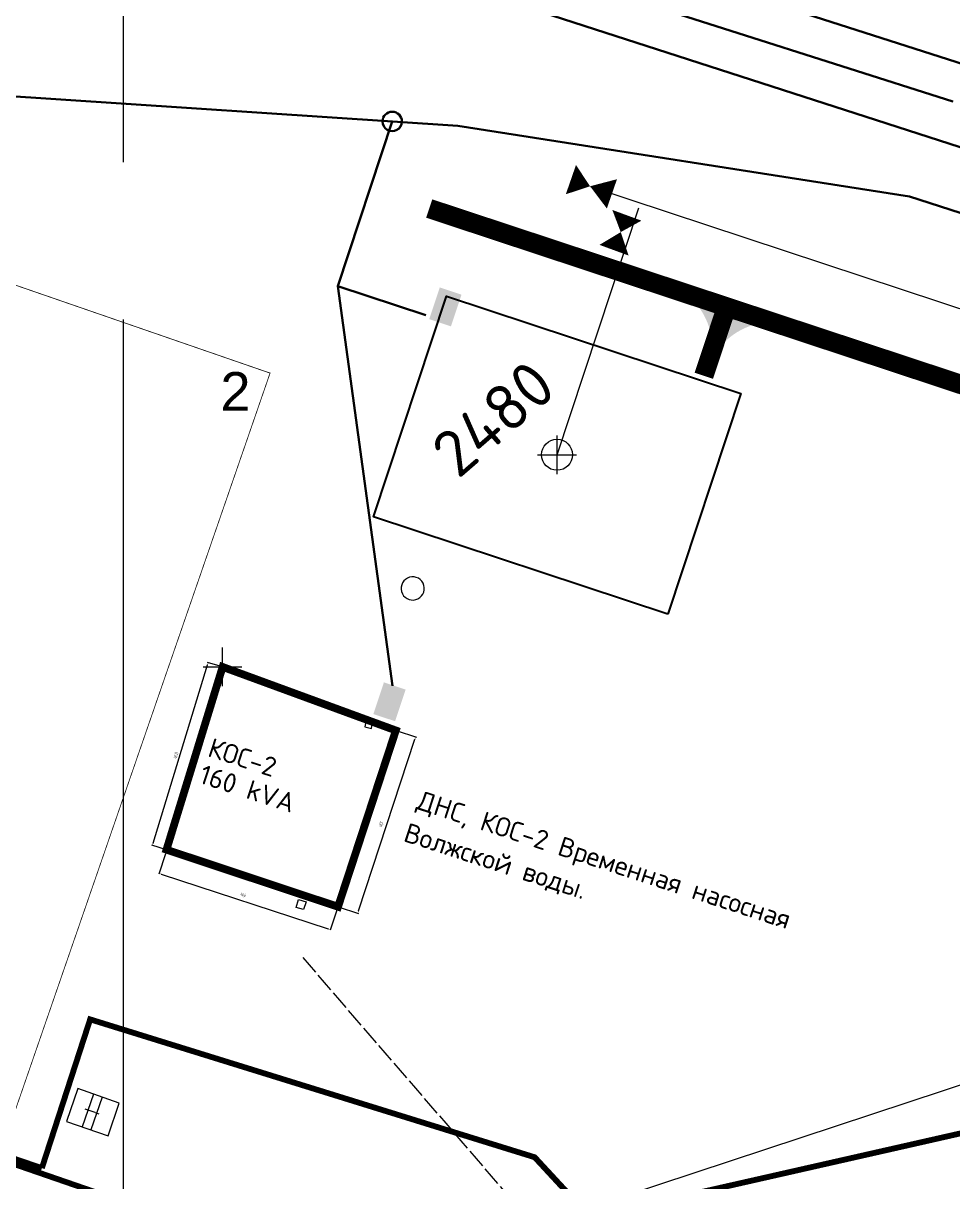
# Model space of a CAD drawing. Header units: millimetres. Extents: x 519 to 9564855, y -810 to 5021775.
# Drawn here: x 9534974.2 to 9535214.2, y 4997230.7 to 4997529.8 of the extents above; entities that cross this region are included whole.
import ezdxf

# ---------------------------------------------------------------- set-up
doc = ezdxf.new("R2010")
doc.units = ezdxf.units.MM
doc.header["$LTSCALE"] = 2
doc.header["$MEASUREMENT"] = 0
doc.header["$PDMODE"] = 2
doc.header["$PDSIZE"] = 5
doc.linetypes.add('ACAD_ISO02W100', pattern=[15, 12, -3])
doc.linetypes.add('Коллектор общий', pattern=[11, 5, -1, 5])
for name, color, linetype in [('COMPOUND', 3, 'Continuous'), ('Future Roads', 44, 'Continuous'), ('GRID_PULKOVO', 7, 'Continuous'), ('OilColl&Flowlines', 3, 'Continuous'), ('PPLINE_WAT', 7, 'WTR_LINE'), ('Stage 9.Frame&Text', 7, 'Continuous'), ('Забор металический', 250, 'FENCELINE1')]:
    doc.layers.add(name, color=color, linetype=linetype)
for name, color, linetype, lineweight in [('Скв на 2025 допы от ХеКай', 204, 'Continuous', 0), ('Электро', 1, 'Continuous', 30), ('Электроснаб', 1, 'Continuous', 18), ('Электроснабжене', 1, 'Continuous', 18)]:
    doc.layers.add(name, color=color, linetype=linetype, lineweight=lineweight)
doc.styles.add('92051501$0$STANDARD', font='simplex.shx')
doc.styles.add('Arial', font='arial.ttf', dxfattribs={"height": 30})
doc.styles.add('Elect', font='isocpeur.ttf')
doc.styles.get("Standard").update_dxf_attribs({"font": 'isocpeur.ttf', "width": 0.5})
doc.linetypes.add('_GP_B3', pattern='A,100,-6,["В3",Standard,S=5,R=0,X=-3,Y=-2.5],-8', length=114)
doc.linetypes.add('FENCELINE1', pattern='A,6.35,-2.54,[133,ltypeshp.shx,S=2.54,R=0,X=-2.54,Y=0],-2.54,25.4', length=36.83)
doc.linetypes.add('WTR_LINE', pattern='A,0.5,-0.2,["W",92051501$0$STANDARD,S=0.1,R=0,X=-0.1,Y=-0.05],-0.05', length=0.75)

# ---------------------------------------------------------------- blocks, each defined once
blk = doc.blocks.new('92051501$0$WELLPAD')
at = {"flags": 128}
blk.add_lwpolyline([(40, -30), (-40, -30), (-40, 30), (40, 30)], close=True, dxfattribs=at)

msp = doc.modelspace()

# ---------------------------------------------------------------- hatches: boundary and pattern name
at = {"layer": 'Future Roads', "linetype": 'ByBlock', "lineweight": 0, "ltscale": 25}
h = msp.add_hatch(color=256, dxfattribs=at)
h.paths.add_polyline_path([(9535153.49815, 4997447.8359), (9535151.91091, 4997448.43266, 0.155118741), (9535147.37826, 4997457.96967), (9535155.93385, 4997455.21653)])
h.paths.add_polyline_path([(9535155.02385, 4997447.26227), (9535153.49815, 4997447.8359), (9535155.93385, 4997455.21653), (9535164.72979, 4997452.38605, 0.161550784)])
at = {"layer": 'Электро'}
for points in [[(9535079.02017, 4997453.40445), (9535084.63241, 4997451.54746), (9535087.33963, 4997459.72932), (9535081.7274, 4997461.58631)], [(9535064.60058, 4997351.45126), (9535070.21281, 4997349.59427), (9535072.92004, 4997357.77613), (9535067.30781, 4997359.63312)]]:
    msp.add_hatch(color=256, dxfattribs=at).paths.add_polyline_path(points)
at = {"layer": 'Электроснаб', "lineweight": 0}
for points in [[(9535079.02017, 4997453.40445), (9535084.63241, 4997451.54746), (9535087.33963, 4997459.72932), (9535081.7274, 4997461.58631)], [(9535064.60058, 4997351.45126), (9535070.21281, 4997349.59427), (9535072.92004, 4997357.77613), (9535067.30781, 4997359.63312)]]:
    msp.add_hatch(color=1, dxfattribs=at).paths.add_polyline_path(points)
at = {"layer": 'Электроснабжене', "lineweight": 0}
for points in [[(9535079.02017, 4997453.40445), (9535084.63241, 4997451.54746), (9535087.33963, 4997459.72932), (9535081.7274, 4997461.58631)], [(9535064.60058, 4997351.45126), (9535070.21281, 4997349.59427), (9535072.92004, 4997357.77613), (9535067.30781, 4997359.63312)]]:
    msp.add_hatch(color=1, dxfattribs=at).paths.add_polyline_path(points)

# ---------------------------------------------------------------- linework, layer by layer
at = {"lineweight": 0}
for p, q in [((9535025.62023, 4997363.63827), (9535021.81372, 4997364.80183)), ((9535007.73856, 4997318.13991), (9535021.80315, 4997364.15151)), ((9535070.45839, 4997347.20253), (9535075.68643, 4997345.48849)), ((9535060.7871, 4997300.62146), (9535075.32068, 4997344.95067)), ((9535011.19023, 4997316.43127), (9535007.38372, 4997317.59483)), ((9535010.91498, 4997315.38285), (9535009.20094, 4997310.15481)), ((9535009.85091, 4997310.13114), (9535052.94735, 4997295.99847)), ((9535044.635, 4997301.521), (9535045.28888, 4997303.57402)), ((9535046.557, 4997300.965), (9535044.635, 4997301.521)), ((9535045.28888, 4997303.57402), (9535047.245, 4997302.951)), ((9535047.245, 4997302.951), (9535046.557, 4997300.965)), ((9535055.53539, 4997301.68553), (9535060.76343, 4997299.97149)), ((9535055.19921, 4997300.86076), (9535053.48517, 4997295.63272))]:
    msp.add_line(p, q, dxfattribs=at)
at = {"color": 1, "lineweight": 0}
for p, q in [((9535062.735, 4997349.771), (9535062.383, 4997348.139)), ((9535064.414, 4997349.325), (9535062.735, 4997349.771)), ((9535064.097, 4997347.684), (9535064.414, 4997349.325)), ((9535062.383, 4997348.139), (9535064.097, 4997347.684))]:
    msp.add_line(p, q, dxfattribs=at)
at = {"color": 3, "lineweight": -2, "const_width": 0.2}
msp.add_lwpolyline([(9534738.14, 4997325.12), (9534805.42, 4997519.82), (9535037.93, 4997439.48), (9534970.65, 4997244.78), (9534738.1417, 4997325.12493)], dxfattribs=at)
at = {"linetype": 'Continuous', "lineweight": 0}
for points, elevation in [([(9534988.3324, 4997254.7506), (9534985.381, 4997246.2649), (9534996.1075, 4997242.5347), (9534998.9673, 4997251.01), (9534988.3324, 4997254.7506)], -25.1109), ([(9534992.37127, 4997253.33001), (9534989.42525, 4997244.85849)], -25.1109), ([(9534994.58327, 4997252.55199), (9534991.63998, 4997244.0883)], -25.1109), ([(9534992.7802, 4997248.5507), (9534991.4942, 4997249.0201)], -25.1285)]:
    msp.add_lwpolyline(points, dxfattribs=dict(at, elevation=elevation))
at = {"color": 5, "linetype": 'Continuous', "lineweight": 0}
for points, elevation in [([(9534988.3324, 4997254.7506), (9534985.381, 4997246.2649), (9534996.1075, 4997242.5347), (9534998.9673, 4997251.01), (9534988.3324, 4997254.7506)], -25.1109), ([(9534988.3324, 4997254.7506), (9534985.381, 4997246.2649), (9534996.1075, 4997242.5347), (9534998.9673, 4997251.01), (9534988.3324, 4997254.7506)], -25.1109), ([(9534988.3324, 4997254.7506), (9534985.381, 4997246.2649), (9534996.1075, 4997242.5347), (9534998.9673, 4997251.01), (9534988.3324, 4997254.7506)], -25.1109), ([(9534992.37127, 4997253.33001), (9534989.42525, 4997244.85849)], -25.1109), ([(9534992.37127, 4997253.33001), (9534989.42525, 4997244.85849)], -25.1109), ([(9534992.37127, 4997253.33001), (9534989.42525, 4997244.85849)], -25.1109), ([(9534994.58327, 4997252.55199), (9534991.63998, 4997244.0883)], -25.1109), ([(9534994.58327, 4997252.55199), (9534991.63998, 4997244.0883)], -25.1109), ([(9534994.58327, 4997252.55199), (9534991.63998, 4997244.0883)], -25.1109), ([(9534992.7802, 4997248.5507), (9534991.4942, 4997249.0201)], -25.1285), ([(9534992.7802, 4997248.5507), (9534991.4942, 4997249.0201)], -25.1285), ([(9534992.7802, 4997248.5507), (9534991.4942, 4997249.0201)], -25.1285)]:
    msp.add_lwpolyline(points, dxfattribs=dict(at, elevation=elevation))
at = {"lineweight": 0, "ltscale": 0.01, "elevation": -25.1285}
for points in [[(9534991.4942, 4997249.0201), (9534990.23716, 4997249.47893)], [(9534992.7802, 4997248.5507), (9534993.76948, 4997248.2006)]]:
    msp.add_lwpolyline(points, dxfattribs=at)
at = {"color": 5, "lineweight": 0, "ltscale": 0.01, "elevation": -25.1285}
for points in [[(9534991.4942, 4997249.0201), (9534990.23716, 4997249.47893)], [(9534991.4942, 4997249.0201), (9534990.23716, 4997249.47893)], [(9534991.4942, 4997249.0201), (9534990.23716, 4997249.47893)], [(9534992.7802, 4997248.5507), (9534993.76948, 4997248.2006)], [(9534992.7802, 4997248.5507), (9534993.76948, 4997248.2006)], [(9534992.7802, 4997248.5507), (9534993.76948, 4997248.2006)]]:
    msp.add_lwpolyline(points, dxfattribs=at)
at = {"lineweight": 0}
for points in [[(9535021.70354, 4997364.18196), (9535021.90277, 4997364.12106), (9535021.98586, 4997364.74921)], [(9535075.22169, 4997344.98312), (9535075.41966, 4997344.91822), (9535075.51539, 4997345.54456)], [(9535007.63894, 4997318.17036), (9535007.83818, 4997318.10946), (9535007.55586, 4997317.54221)], [(9535009.88336, 4997310.23012), (9535009.81846, 4997310.03216), (9535009.25702, 4997310.32585)], [(9535060.68812, 4997300.65391), (9535060.88608, 4997300.58901), (9535060.59239, 4997300.02756)], [(9535052.9798, 4997296.09746), (9535052.9149, 4997295.89949), (9535053.54125, 4997295.80376)]]:
    msp.add_solid(points, dxfattribs=at)
at = {"layer": 'COMPOUND', "color": 3, "lineweight": 0, "const_width": 2}
msp.add_lwpolyline([(9535055.476, 4997301.705), (9535070.399, 4997347.222), (9535025.68, 4997363.62), (9535011.19023, 4997316.43127)], close=True, dxfattribs=at)
at = {"layer": 'Future Roads', "linetype": 'ByBlock', "lineweight": 0, "elevation": -0.00006}
msp.add_lwpolyline([(9535079.00295, 4997481.96777, 5, 5, 0), (9536873.08636, 4996888.33807, 5, 6, -0.216731989), (9536876.1258, 4996885.52688, 6, 6, 0), (9536901.38244, 4996828.03188, 6, 6, 0)], format="xyseb", dxfattribs=at)
at = {"layer": 'Future Roads', "linetype": 'ByBlock', "lineweight": 0, "const_width": 5}
msp.add_lwpolyline([(9535149.89847, 4997438.7851), (9535155.78073, 4997456.56339)], dxfattribs=at)
at = {"layer": 'GRID_PULKOVO', "lineweight": 0}
for p, q in [((9535000, 5010000), (9535000, 4997493.94022)), ((9535000, 4997453.35485), (9535000, 4992000))]:
    msp.add_line(p, q, dxfattribs=at)
at = {"layer": 'OilColl&Flowlines', "lineweight": 0}
msp.add_line((9535120.64345, 4997487.6761), (9536656.10202, 4996979.62068), dxfattribs=at)
at = {"layer": 'OilColl&Flowlines', "linetype": 'ByBlock', "lineweight": 0}
msp.add_line((9535112, 4997418.4), (9535133.09531, 4997482.15482), dxfattribs=at)
at = {"layer": 'OilColl&Flowlines', "lineweight": 0}
msp.add_lwpolyline([(9535115.58572, 4997489.4281, 8, 0, 0), (9535120.53176, 4997487.71306, 0, 8, 0), (9535126.17235, 4997485.75717, 8, 8, 0)], format="xyseb", dxfattribs=at)
at = {"layer": 'OilColl&Flowlines', "linetype": 'ByBlock', "lineweight": 0, "elevation": -0.00005}
msp.add_lwpolyline([(9535130.03784, 4997480.21696, 8, 0, 0), (9535128.44221, 4997475.87908, 0, 8, 0), (9535126.72294, 4997471.20506, 8, 8, 0)], format="xyseb", dxfattribs=at)
at = {"layer": 'OilColl&Flowlines', "color": 0, "linetype": 'ByBlock', "lineweight": 0, "ltscale": 2}
msp.add_point((9535025.68, 4997363.62), dxfattribs=at)
at = {"layer": 'PPLINE_WAT', "color": 30, "linetype": 'Коллектор общий', "lineweight": 0, "ltscale": 0.5, "true_color": 0xf26722, "flags": 128}
msp.add_lwpolyline([(9535046.36127, 4997288.56149), (9535148.47954, 4997170.25035), (9535148.47954, 4997170.25035), (9535148.47954, 4997170.25035), (9535148.47954, 4997170.25035), (9535180.25997, 4997160.27006), (9535215.65594, 4997149.15436), (9535270.41631, 4997131.95748), (9535314.69221, 4997118.05314), (9535387.00053, 4997095.34553), (9535485.08724, 4997064.44103), (9535475.8257, 4997036.2876), (9535898.18312, 4996893.12047), (9536103.66, 4996826.34), (9536714.28026, 4996630.74607), (9537054.54945, 4996524.46369), (9537566.5859, 4996359.7184), (9537781.33681, 4996067.54544)], dxfattribs=at)
at = {"layer": 'PPLINE_WAT', "color": 5, "linetype": '_GP_B3', "lineweight": 0, "ltscale": 0.01, "flags": 128}
msp.add_lwpolyline([(9535082.92219, 4997211.76586), (9535233.59197, 4997261.4994), (9539077.337, 4996067.316)], dxfattribs=at)
at = {"layer": 'Stage 9.Frame&Text', "color": 0, "linetype": 'ByBlock', "lineweight": 0}
msp.add_circle((9535112, 4997418.4), 4, dxfattribs=at)
msp.add_point((9535112, 4997418.4), dxfattribs=at)
at = {"layer": 'Забор металический', "linetype": 'FENCELINE1', "ltscale": 0.1}
for p, q in [((9535025.68, 4997363.62), (9535011.25, 4997316.413)), ((9535025.68, 4997363.62), (9535070.399, 4997347.222)), ((9535055.476, 4997301.705), (9535070.399, 4997347.222)), ((9535011.25, 4997316.413), (9535036.864, 4997308.083)), ((9535042.444, 4997306.118), (9535055.476, 4997301.705))]:
    msp.add_line(p, q, dxfattribs=at)
at = {"layer": 'Скв на 2025 допы от ХеКай', "color": 244, "linetype": 'ACAD_ISO02W100', "lineweight": 0, "true_color": 0x991b1e, "const_width": 1.5}
for points, elevation in [([(9534979.02349, 4997234.22329), (9534991.48963, 4997272.62823), (9535106.23171, 4997237.03287), (9535120.56024, 4997221.5405), (9535244.12576, 4997249.5346), (9537470.7969, 4996557.32601), (9537504.74657, 4996520.61879), (9537600.25634, 4996490.98969), (9537649.02056, 4996502.03736), (9538159.70206, 4996343.61342), (9538350.7216, 4996284.35522), (9538541.74114, 4996225.09702), (9538732.76507, 4996165.85294), (9538761.24948, 4996157.00101), (9538828.27048, 4996136.20971), (9538923.447, 4996105.53229), (9538983.87776, 4996085.78217), (9539109.12615, 4996467.2582), (9539371.99663, 4997269.22699), (9539580.04443, 4997902.88986), (9539655.17686, 4998179.87523), (9539745.95467, 4998456.36228), (9539768.58854, 4998525.29955), (9539771.34729, 4998524.39378)], 23.89046), ([(9535071.10409, 4997210.13572), (9535068.30589, 4997201.94312), (9534978.31264, 4997233.03875), (9534912.068, 4997255.92845), (9534883.72416, 4997265.72217), (9534886.53178, 4997273.84766)], 23.91122)]:
    msp.add_lwpolyline(points, dxfattribs=dict(at, elevation=elevation))
at = {"layer": 'Скв на 2025 допы от ХеКай', "color": 244, "lineweight": 0, "true_color": 0x991b1e, "const_width": 1.5, "elevation": 39.89919}
msp.add_lwpolyline([(9534979.02316, 4997234.22233), (9534873.98812, 4997270.18144), (9534875.87242, 4997275.68027)], dxfattribs=at)
at = {"layer": 'Электро'}
for p, q in [((9534921.94873, 4997613.78835, 0), (9536042.97441, 4997254.31163, 0)), ((9534921.40563, 4997603.03236, -0.00006), (9535214.16892, 4997509.58166, -0.00006)), ((9534922.88472, 4997592.5006, -0.00006), (9536780.13294, 4996992.7527, -0.00006)), ((9535203.02703, 4997485.10783, -0.00006), (9536774.57708, 4996975.59688, -0.00006))]:
    msp.add_line(p, q, dxfattribs=at)
at = {"layer": 'Электро', "ltscale": 0.05}
for p, q in [((9534766.93025, 4997524.42204, -0.00006), (9535086.40415, 4997503.31524, -0.00006)), ((9535055.39592, 4997461.96117), (9535069.453, 4997504.44485)), ((9535086.40415, 4997503.31524, -0.00006), (9535203.02703, 4997485.10783, -0.00006)), ((9535078.11149, 4997454.445), (9535055.39592, 4997461.96117)), ((9535069.50342, 4997358.77454, 0), (9535055.39592, 4997461.96117))]:
    msp.add_line(p, q, dxfattribs=at)
at = {"layer": 'Электро'}
for centre, start, end in [((9535069.45298, 4997504.45486), 359.6392864, 179.6392863), ((9535069.453, 4997504.44485), 359.6392866, 179.6392865), ((9535069.45298, 4997504.45486), 179.6392863, 359.6392864), ((9535069.453, 4997504.44485), 179.6392865, 359.6392866)]:
    msp.add_arc(centre, 2.5, start, end, dxfattribs=at)
at = {"layer": 'Электроснаб', "color": 1, "linetype": 'ByBlock', "lineweight": 0}
for p, q in [((9534921.94873, 4997613.78835, 0), (9536042.97441, 4997254.31163, 0)), ((9534921.40563, 4997603.03236, -0.00006), (9535214.16892, 4997509.58166, -0.00006)), ((9534922.88472, 4997592.5006, -0.00006), (9536780.13294, 4996992.7527, -0.00006)), ((9535203.02703, 4997485.10783, -0.00006), (9536774.57708, 4996975.59688, -0.00006))]:
    msp.add_line(p, q, dxfattribs=at)
at = {"layer": 'Электроснаб', "color": 1, "lineweight": 0, "ltscale": 0.05}
for p, q in [((9534766.93025, 4997524.42204, -0.00006), (9535086.40415, 4997503.31524, -0.00006)), ((9535055.39592, 4997461.96117), (9535069.453, 4997504.44485)), ((9535086.40415, 4997503.31524, -0.00006), (9535203.02703, 4997485.10783, -0.00006)), ((9535078.11149, 4997454.445), (9535055.39592, 4997461.96117)), ((9535069.50342, 4997358.77454, 0), (9535055.39592, 4997461.96117))]:
    msp.add_line(p, q, dxfattribs=at)
at = {"layer": 'Электроснаб', "color": 1, "lineweight": 0}
for centre, radius, start, end in [((9535069.45298, 4997504.45486), 2.5, 359.6392864, 179.6392863), ((9535069.453, 4997504.44485), 2.5, 359.6392866, 179.6392865), ((9535069.45298, 4997504.45486), 2.5, 179.6392863, 359.6392864), ((9535069.453, 4997504.44485), 2.5, 179.6392865, 359.6392866), ((9535074.75353, 4997383.87992, 0), 3, 26.9185545, 206.9185545), ((9535074.75353, 4997383.87992, 0), 3, 206.9185545, 26.9185545)]:
    msp.add_arc(centre, radius, start, end, dxfattribs=at)
at = {"layer": 'Электроснабжене', "color": 1, "linetype": 'ByBlock', "lineweight": 0}
for p, q in [((9534921.94873, 4997613.78835, 0), (9536042.97441, 4997254.31163, 0)), ((9534921.40563, 4997603.03236, -0.00006), (9535214.16892, 4997509.58166, -0.00006)), ((9534922.88472, 4997592.5006, -0.00006), (9536780.13294, 4996992.7527, -0.00006)), ((9535203.02703, 4997485.10783, -0.00006), (9536774.57708, 4996975.59688, -0.00006))]:
    msp.add_line(p, q, dxfattribs=at)
at = {"layer": 'Электроснабжене', "color": 1, "lineweight": 0, "ltscale": 0.05}
for p, q in [((9534766.93025, 4997524.42204, -0.00006), (9535086.40415, 4997503.31524, -0.00006)), ((9535055.39592, 4997461.96117), (9535069.453, 4997504.44485)), ((9535086.40415, 4997503.31524, -0.00006), (9535203.02703, 4997485.10783, -0.00006)), ((9535078.11149, 4997454.445), (9535055.39592, 4997461.96117)), ((9535069.50342, 4997358.77454, 0), (9535055.39592, 4997461.96117))]:
    msp.add_line(p, q, dxfattribs=at)
at = {"layer": 'Электроснабжене', "color": 1, "lineweight": 0}
for centre, radius, start, end in [((9535069.45298, 4997504.45486), 2.5, 359.6392864, 179.6392863), ((9535069.453, 4997504.44485), 2.5, 359.6392866, 179.6392865), ((9535069.45298, 4997504.45486), 2.5, 179.6392863, 359.6392864), ((9535069.453, 4997504.44485), 2.5, 179.6392865, 359.6392866), ((9535074.75353, 4997383.87992, 0), 3, 26.9185545, 206.9185545), ((9535074.75353, 4997383.87992, 0), 3, 206.9185545, 26.9185545)]:
    msp.add_arc(centre, radius, start, end, dxfattribs=at)

# ---------------------------------------------------------------- block references
at = {"layer": 'Stage 9.Frame&Text', "color": 0, "linetype": 'ByBlock', "lineweight": 0, "xscale": 1.000397499139614, "yscale": 1.000397499139614, "zscale": 1.000397499139614, "rotation": 341.6915560444714}
msp.add_blockref('92051501$0$WELLPAD', (9535112.01016, 4997418.30831, 0.00005), dxfattribs=at)

# ---------------------------------------------------------------- texts
at = {"color": 18, "linetype": 'ByBlock', "lineweight": 0, "ltscale": 5, "insert": (9535025.11667, 4997439.74197), "char_height": 10, "width": 153.0578632, "attachment_point": 1, "style": 'Arial'}
msp.add_mtext('2', dxfattribs=at)
at = {"lineweight": 0, "attachment_point": 5}
for s, insert, char_height, rotation in [('\\A2;49.35', (9535013.62509, 4997340.81397), 0.868, 75.1093354), ('\\A2;{\\H3.472x;48,0}', (9535066.60207, 4997322.96843), 0.25, 71.8479835), ('\\A2;{\\H3.472x;46,6}', (9535030.96512, 4997304.71708), 0.25, 341.8479835)]:
    msp.add_mtext(s, dxfattribs=dict(at, insert=insert, char_height=char_height, rotation=rotation))
at = {"layer": 'Stage 9.Frame&Text', "color": 0, "linetype": 'ByBlock', "lineweight": 0, "style": 'Elect'}
msp.add_text('2480', height=12, rotation=41, dxfattribs=at).set_placement((9535086.48244, 4997411.93255))
at = {"layer": 'Электро', "ltscale": 0.05}
for s, p in [('КОС-2', (9535021.52872, 4997340.64704, -0.00006)), ('160 kVA', (9535019.2862, 4997333.74528, -0.00006)), ('ДНС, КОС-2 Временная насосная', (9535075.42966, 4997327.03644, -0.00006)), ('Волжской воды.', (9535072.08536, 4997318.70747, -0.00006))]:
    msp.add_text(s, height=5, rotation=342, dxfattribs=at).set_placement(p)
at = {"layer": 'Электроснаб', "color": 1, "lineweight": 0, "ltscale": 0.05}
for s, p in [('КОС-2', (9535021.52872, 4997340.64704, -0.00006)), ('160 kVA', (9535019.2862, 4997333.74528, -0.00006)), ('ДНС, КОС-2 Временная насосная', (9535075.42966, 4997327.03644, -0.00006)), ('Волжской воды.', (9535072.08536, 4997318.70747, -0.00006))]:
    msp.add_text(s, height=5, rotation=342, dxfattribs=at).set_placement(p)
at = {"layer": 'Электроснабжене', "color": 1, "lineweight": 0, "ltscale": 0.05}
for s, p in [('КОС-2', (9535021.52872, 4997340.64704, -0.00006)), ('160 kVA', (9535019.2862, 4997333.74528, -0.00006)), ('ДНС, КОС-2 Временная насосная', (9535075.42966, 4997327.03644, -0.00006)), ('Волжской воды.', (9535072.08536, 4997318.70747, -0.00006))]:
    msp.add_text(s, height=5, rotation=342, dxfattribs=at).set_placement(p)

doc.saveas('drawing.dxf')
